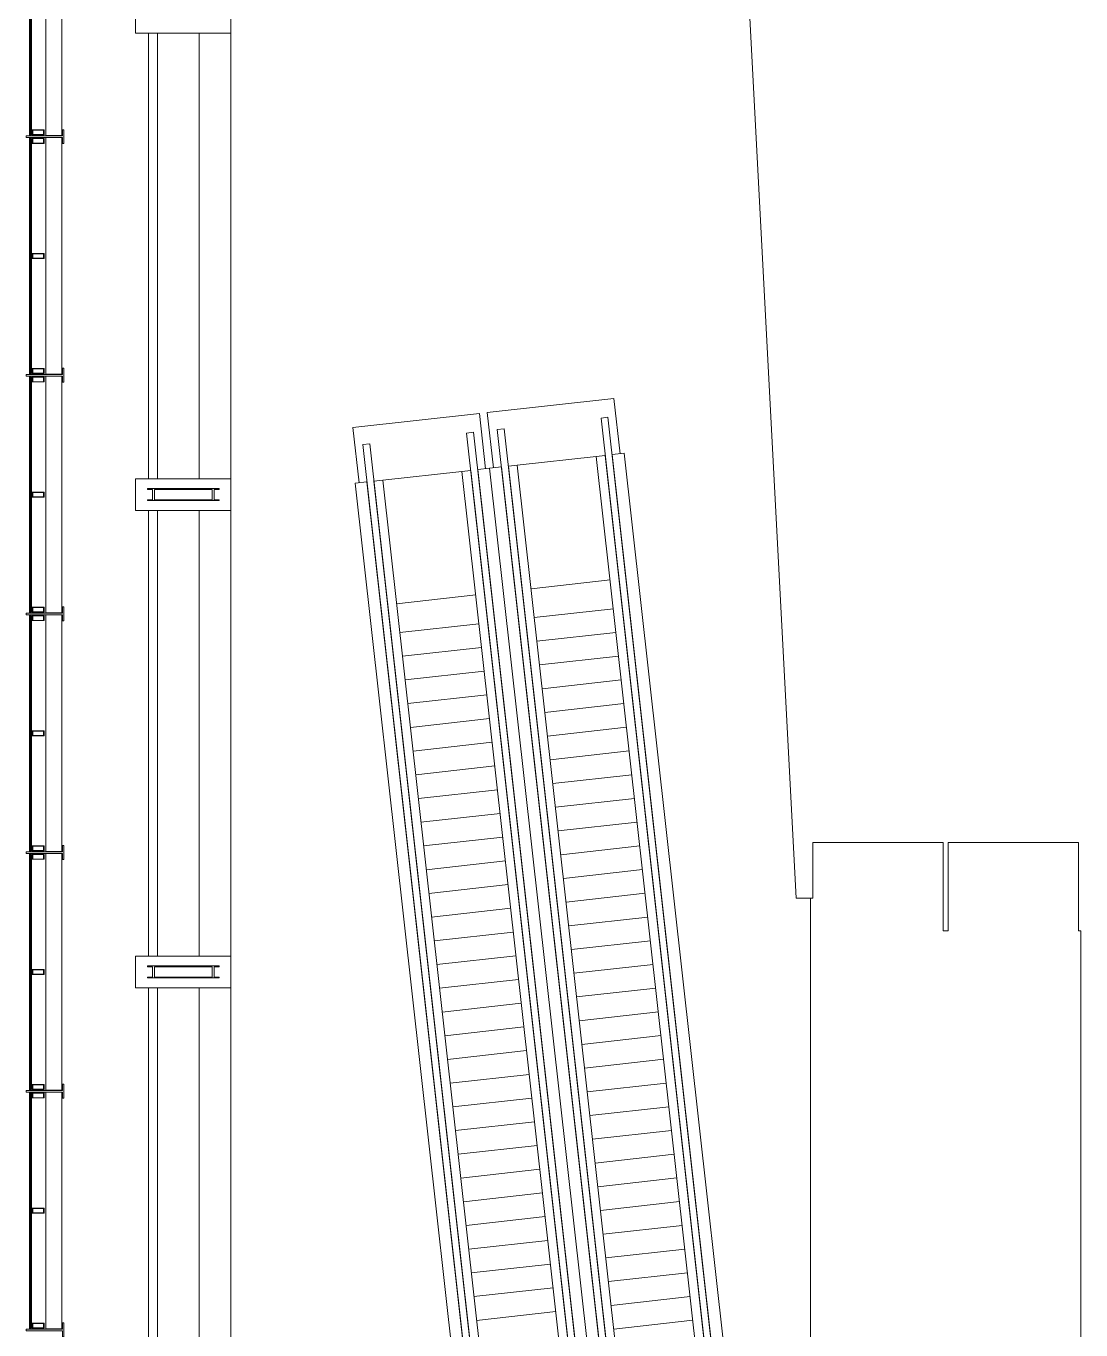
# Model space of a CAD drawing. Header units: inches. Extents: x -31774 to -27465, y 9140 to 11717.
# Drawn here: x -31774 to -31244, y 10124 to 10779 of the extents above; entities that cross this region are included whole.
import ezdxf

# ---------------------------------------------------------------- set-up
doc = ezdxf.new("R2010")
doc.units = ezdxf.units.IN
doc.header["$LTSCALE"] = 5.55
doc.header["$MEASUREMENT"] = 0
for name, color, linetype, lineweight in [('A-COLS', 1, 'Continuous', 18), ('A-FLOR-BYND', 8, 'Continuous', 18), ('A-FLOR-OVHD', 5, 'Continuous', 18), ('A-GLAZ-FRAM', 5, 'Continuous', 18), ('A-GLAZ-MULL', 6, 'Continuous', 18), ('A-GLAZING', 5, 'Continuous', 18)]:
    doc.layers.add(name, color=color, linetype=linetype, lineweight=lineweight)

msp = doc.modelspace()

# ---------------------------------------------------------------- linework, layer by layer
at = {"layer": 'A-COLS', "linetype": 'Continuous'}
for points in [[(-31713.04, 10546.13), (-31713.04, 10546.51), (-31677.04, 10546.51), (-31677.04, 10546.13), (-31679.54, 10546.13), (-31679.54, 10540.88), (-31677.04, 10540.88), (-31677.04, 10540.51), (-31713.04, 10540.51), (-31713.04, 10540.88), (-31710.54, 10540.88), (-31710.54, 10546.13)], [(-31709.54, 10546.13), (-31680.54, 10546.13), (-31680.54, 10540.88), (-31709.54, 10540.88), (-31709.54, 10546.13)], [(-31713.04, 10306.13), (-31713.04, 10306.51), (-31677.04, 10306.51), (-31677.04, 10306.13), (-31679.54, 10306.13), (-31679.54, 10300.88), (-31677.04, 10300.88), (-31677.04, 10300.51), (-31713.04, 10300.51), (-31713.04, 10300.88), (-31710.54, 10300.88), (-31710.54, 10306.13)], [(-31709.54, 10306.13), (-31680.54, 10306.13), (-31680.54, 10300.88), (-31709.54, 10300.88), (-31709.54, 10306.13)]]:
    msp.add_lwpolyline(points, close=True, dxfattribs=at)
at = {"layer": 'A-FLOR-BYND'}
for p, q in [((-31712.55, 10551.49), (-31712.55, 10775.51)), ((-31708.05, 10551.49), (-31708.05, 10775.51)), ((-31687.05, 10775.51), (-31687.05, 10551.51)), ((-31671.05, 10775.51), (-31671.05, 10551.51)), ((-31487.42, 10562.75), (-31527.17, 10558.31)), ((-31594.75, 10550.76), (-31555, 10555.2)), ((-31712.55, 10311.49), (-31712.55, 10535.51)), ((-31708.05, 10311.49), (-31708.05, 10535.51)), ((-31687.05, 10535.51), (-31687.05, 10311.51)), ((-31671.05, 10535.51), (-31671.05, 10311.51)), ((-31480.48, 10500.63), (-31520.23, 10496.19)), ((-31587.81, 10488.65), (-31548.06, 10493.09)), ((-31478.86, 10486.16), (-31518.62, 10481.72)), ((-31586.2, 10474.17), (-31546.44, 10478.61)), ((-31477.53, 10474.23), (-31517.29, 10469.8)), ((-31584.87, 10462.25), (-31545.11, 10466.69)), ((-31476.2, 10462.31), (-31515.95, 10457.87)), ((-31583.53, 10450.32), (-31543.78, 10454.76)), ((-31474.87, 10450.38), (-31514.62, 10445.94)), ((-31582.2, 10438.4), (-31542.45, 10442.84)), ((-31473.54, 10438.46), (-31513.29, 10434.02)), ((-31580.87, 10426.47), (-31541.12, 10430.91)), ((-31472.2, 10426.53), (-31511.96, 10422.09)), ((-31579.54, 10414.54), (-31539.78, 10418.98)), ((-31470.87, 10414.61), (-31510.63, 10410.17)), ((-31578.21, 10402.62), (-31538.45, 10407.06)), ((-31469.54, 10402.68), (-31509.29, 10398.24)), ((-31576.87, 10390.69), (-31537.12, 10395.13)), ((-31468.21, 10390.75), (-31507.96, 10386.31)), ((-31575.54, 10378.77), (-31535.79, 10383.21)), ((-31466.88, 10378.83), (-31506.63, 10374.39)), ((-31574.21, 10366.84), (-31534.46, 10371.28)), ((-31465.55, 10366.9), (-31505.3, 10362.46)), ((-31572.88, 10354.91), (-31533.13, 10359.35)), ((-31464.21, 10354.98), (-31503.97, 10350.54)), ((-31571.55, 10342.99), (-31531.79, 10347.43)), ((-31462.88, 10343.05), (-31502.63, 10338.61)), ((-31570.21, 10331.06), (-31530.46, 10335.5)), ((-31461.55, 10331.12), (-31501.3, 10326.68)), ((-31568.88, 10319.14), (-31529.13, 10323.58)), ((-31460.22, 10319.2), (-31499.97, 10314.76)), ((-31567.55, 10307.21), (-31527.8, 10311.65)), ((-31458.89, 10307.27), (-31498.64, 10302.83)), ((-31566.22, 10295.29), (-31526.47, 10299.73)), ((-31712.55, 10071.49), (-31712.55, 10295.51)), ((-31708.05, 10071.49), (-31708.05, 10295.51)), ((-31687.05, 10295.51), (-31687.05, 10071.51)), ((-31671.05, 10295.51), (-31671.05, 10071.51)), ((-31457.55, 10295.35), (-31497.31, 10290.91)), ((-31564.89, 10283.36), (-31525.13, 10287.8)), ((-31456.22, 10283.42), (-31495.97, 10278.98)), ((-31563.55, 10271.43), (-31523.8, 10275.87)), ((-31454.89, 10271.5), (-31494.64, 10267.06)), ((-31562.22, 10259.51), (-31522.47, 10263.95)), ((-31453.56, 10259.57), (-31493.31, 10255.13)), ((-31560.89, 10247.58), (-31521.14, 10252.02)), ((-31452.23, 10247.64), (-31491.98, 10243.2)), ((-31559.56, 10235.66), (-31519.81, 10240.1)), ((-31450.89, 10235.72), (-31490.65, 10231.28)), ((-31558.23, 10223.73), (-31518.47, 10228.17)), ((-31449.56, 10223.79), (-31489.32, 10219.35)), ((-31556.89, 10211.8), (-31517.14, 10216.24)), ((-31448.23, 10211.87), (-31487.98, 10207.43)), ((-31555.56, 10199.88), (-31515.81, 10204.32)), ((-31446.9, 10199.94), (-31486.65, 10195.5)), ((-31554.23, 10187.95), (-31514.48, 10192.39)), ((-31445.57, 10188.01), (-31485.32, 10183.57)), ((-31552.9, 10176.03), (-31513.15, 10180.47)), ((-31444.23, 10176.09), (-31483.99, 10171.65)), ((-31551.57, 10164.1), (-31511.81, 10168.54)), ((-31442.9, 10164.16), (-31482.66, 10159.72)), ((-31550.24, 10152.18), (-31510.48, 10156.62)), ((-31441.57, 10152.24), (-31481.32, 10147.8)), ((-31548.9, 10140.25), (-31509.15, 10144.69)), ((-31440.24, 10140.31), (-31479.99, 10135.87)), ((-31547.57, 10128.32), (-31507.82, 10132.76)), ((-31438.91, 10128.39), (-31478.66, 10123.95))]:
    msp.add_line(p, q, dxfattribs=at)
for points in [[(-31719.05, 10775.51), (-31719.05, 10791.51), (-31671.05, 10791.51), (-31671.05, 10775.51)], [(-31392.71, 9755.27), (-31485.04, 10582), (-31481.56, 10582.39), (-31389.23, 9755.66)], [(-31456.81, 9748.11), (-31549.14, 10574.85), (-31552.62, 10574.46), (-31460.29, 9747.72)], [(-31444.88, 9749.44), (-31537.22, 10576.18), (-31533.74, 10576.57), (-31441.41, 9749.83)], [(-31508.99, 9742.28), (-31601.32, 10569.02), (-31604.8, 10568.63), (-31512.46, 9741.9)], [(-31487.42, 10562.75), (-31399.28, 9773.53), (-31394.8, 9774.03), (-31482.95, 10563.25)], [(-31462.38, 9766.48), (-31550.53, 10555.7), (-31555, 10555.2), (-31466.86, 9765.98)], [(-31452.94, 9767.54), (-31541.08, 10556.75), (-31547.05, 10556.09), (-31458.9, 9766.87)], [(-31452.94, 9767.54), (-31541.08, 10556.75), (-31535.12, 10557.42), (-31446.98, 9768.2)], [(-31443.5, 9768.59), (-31531.64, 10557.81), (-31527.17, 10558.31), (-31439.03, 9769.09)], [(-31719.05, 10535.51), (-31719.05, 10551.51), (-31671.05, 10551.51), (-31671.05, 10535.51)], [(-31594.75, 10550.76), (-31506.61, 9761.54), (-31511.08, 9761.04), (-31599.22, 10550.26)], [(-31719.05, 10295.51), (-31719.05, 10311.51), (-31671.05, 10311.51), (-31671.05, 10295.51)]]:
    msp.add_lwpolyline(points, close=True, dxfattribs=at)
for points in [[(-31539.1, 10556.98), (-31542.2, 10584.8), (-31478.6, 10591.91), (-31475.49, 10564.08)], [(-31543.07, 10556.53), (-31546.18, 10584.36), (-31609.78, 10577.25), (-31606.68, 10549.43)], [(-31385.8, 9779.03), (-31473.5, 10564.3), (-31479.47, 10563.64), (-31391.32, 9774.42), (-31388.1, 9774.78)], [(-31522.65, 9779.03), (-31608.66, 10549.21), (-31602.7, 10549.87), (-31514.56, 9760.65), (-31520.52, 9759.99), (-31522.03, 9773.53)]]:
    msp.add_lwpolyline(points, dxfattribs=at)
at = {"layer": 'A-FLOR-OVHD'}
for points in [[(-31438.71, 11324.76), (-31386.89, 10340.53), (-31379.84, 10340.53)], [(-31379.84, 10047.76), (-31379.84, 10340.53), (-31378.6, 10340.53), (-31378.6, 10368.53), (-31313.08, 10368.53), (-31313.08, 10324.21), (-31310.6, 10324.21), (-31310.6, 10368.53), (-31245.08, 10368.53), (-31245.08, 10324.21), (-31243.84, 10324.21), (-31243.84, 10105.66)]]:
    msp.add_lwpolyline(points, dxfattribs=at)
at = {"layer": 'A-GLAZ-FRAM', "linetype": 'Continuous'}
for points in [[(-31755.79, 10723.13), (-31755.79, 10720.01), (-31755.04, 10720.01), (-31755.04, 10727.01), (-31755.79, 10727.01), (-31755.79, 10723.88), (-31774.04, 10723.88), (-31774.04, 10723.13)], [(-31755.79, 10603.88), (-31755.79, 10607.01), (-31755.04, 10607.01), (-31755.04, 10600.01), (-31755.79, 10600.01), (-31755.79, 10603.13), (-31774.04, 10603.13), (-31774.04, 10603.88)], [(-31755.79, 10483.13), (-31755.79, 10480.01), (-31755.04, 10480.01), (-31755.04, 10487.01), (-31755.79, 10487.01), (-31755.79, 10483.88), (-31774.04, 10483.88), (-31774.04, 10483.13)], [(-31755.79, 10363.88), (-31755.79, 10367.01), (-31755.04, 10367.01), (-31755.04, 10360.01), (-31755.79, 10360.01), (-31755.79, 10363.13), (-31774.04, 10363.13), (-31774.04, 10363.88)], [(-31755.79, 10243.13), (-31755.79, 10240.01), (-31755.04, 10240.01), (-31755.04, 10247.01), (-31755.79, 10247.01), (-31755.79, 10243.88), (-31774.04, 10243.88), (-31774.04, 10243.13)], [(-31755.79, 10123.88), (-31755.79, 10127.01), (-31755.04, 10127.01), (-31755.04, 10120.01), (-31755.79, 10120.01), (-31755.79, 10123.13), (-31774.04, 10123.13), (-31774.04, 10123.88)]]:
    msp.add_lwpolyline(points, close=True, dxfattribs=at)
at = {"layer": 'A-GLAZ-MULL', "linetype": 'Continuous'}
for points in [[(-31764.17, 10843.01), (-31756.04, 10843.01), (-31756.04, 10724.01), (-31764.17, 10724.01)], [(-31771.02, 10724.38), (-31764.89, 10724.38), (-31764.89, 10726.88), (-31771.02, 10726.88)], [(-31770.7, 10724.52), (-31765.33, 10724.52), (-31765.33, 10726.69), (-31770.7, 10726.69)], [(-31771.02, 10722.64), (-31764.89, 10722.64), (-31764.89, 10720.14), (-31771.02, 10720.14)], [(-31770.7, 10720.27), (-31765.33, 10720.27), (-31765.33, 10722.5), (-31770.7, 10722.5)], [(-31764.17, 10723.01), (-31756.04, 10723.01), (-31756.04, 10604.01), (-31764.17, 10604.01)], [(-31771.02, 10664.76), (-31764.89, 10664.76), (-31764.89, 10662.26), (-31771.02, 10662.26)], [(-31770.7, 10662.39), (-31765.33, 10662.39), (-31765.33, 10664.62), (-31770.7, 10664.62)], [(-31771.02, 10604.38), (-31764.89, 10604.38), (-31764.89, 10606.88), (-31771.02, 10606.88)], [(-31771.02, 10602.64), (-31764.89, 10602.64), (-31764.89, 10600.14), (-31771.02, 10600.14)], [(-31770.7, 10604.52), (-31765.33, 10604.52), (-31765.33, 10606.69), (-31770.7, 10606.69)], [(-31770.7, 10600.27), (-31765.33, 10600.27), (-31765.33, 10602.5), (-31770.7, 10602.5)], [(-31764.17, 10603.01), (-31756.04, 10603.01), (-31756.04, 10484.01), (-31764.17, 10484.01)], [(-31771.02, 10544.76), (-31764.89, 10544.76), (-31764.89, 10542.26), (-31771.02, 10542.26)], [(-31770.7, 10542.39), (-31765.33, 10542.39), (-31765.33, 10544.62), (-31770.7, 10544.62)], [(-31771.02, 10484.38), (-31764.89, 10484.38), (-31764.89, 10486.88), (-31771.02, 10486.88)], [(-31770.7, 10484.52), (-31765.33, 10484.52), (-31765.33, 10486.69), (-31770.7, 10486.69)], [(-31764.17, 10483.01), (-31756.04, 10483.01), (-31756.04, 10364.01), (-31764.17, 10364.01)], [(-31771.02, 10482.64), (-31764.89, 10482.64), (-31764.89, 10480.14), (-31771.02, 10480.14)], [(-31770.7, 10480.27), (-31765.33, 10480.27), (-31765.33, 10482.5), (-31770.7, 10482.5)], [(-31771.02, 10424.76), (-31764.89, 10424.76), (-31764.89, 10422.26), (-31771.02, 10422.26)], [(-31770.7, 10422.39), (-31765.33, 10422.39), (-31765.33, 10424.62), (-31770.7, 10424.62)], [(-31771.02, 10364.38), (-31764.89, 10364.38), (-31764.89, 10366.88), (-31771.02, 10366.88)], [(-31770.7, 10364.52), (-31765.33, 10364.52), (-31765.33, 10366.69), (-31770.7, 10366.69)], [(-31771.02, 10362.64), (-31764.89, 10362.64), (-31764.89, 10360.14), (-31771.02, 10360.14)], [(-31770.7, 10360.27), (-31765.33, 10360.27), (-31765.33, 10362.5), (-31770.7, 10362.5)], [(-31764.17, 10363.01), (-31756.04, 10363.01), (-31756.04, 10244.01), (-31764.17, 10244.01)], [(-31771.02, 10304.76), (-31764.89, 10304.76), (-31764.89, 10302.26), (-31771.02, 10302.26)], [(-31770.7, 10302.39), (-31765.33, 10302.39), (-31765.33, 10304.62), (-31770.7, 10304.62)], [(-31771.02, 10244.38), (-31764.89, 10244.38), (-31764.89, 10246.88), (-31771.02, 10246.88)], [(-31771.02, 10242.64), (-31764.89, 10242.64), (-31764.89, 10240.14), (-31771.02, 10240.14)], [(-31770.7, 10244.52), (-31765.33, 10244.52), (-31765.33, 10246.69), (-31770.7, 10246.69)], [(-31770.7, 10240.27), (-31765.33, 10240.27), (-31765.33, 10242.5), (-31770.7, 10242.5)], [(-31764.17, 10243.01), (-31756.04, 10243.01), (-31756.04, 10124.01), (-31764.17, 10124.01)], [(-31771.02, 10184.76), (-31764.89, 10184.76), (-31764.89, 10182.26), (-31771.02, 10182.26)], [(-31770.7, 10182.39), (-31765.33, 10182.39), (-31765.33, 10184.62), (-31770.7, 10184.62)], [(-31771.02, 10124.38), (-31764.89, 10124.38), (-31764.89, 10126.88), (-31771.02, 10126.88)], [(-31770.7, 10124.52), (-31765.33, 10124.52), (-31765.33, 10126.69), (-31770.7, 10126.69)]]:
    msp.add_lwpolyline(points, close=True, dxfattribs=at)
at = {"layer": 'A-GLAZING', "linetype": 'Continuous'}
for points in [[(-31772.39, 10783.26), (-31772.14, 10783.26), (-31772.14, 10724.38), (-31772.39, 10724.38)], [(-31771.64, 10724.38), (-31771.39, 10724.38), (-31771.39, 10783.26), (-31771.64, 10783.26)], [(-31772.39, 10723.88), (-31771.64, 10723.88), (-31771.64, 10724.38), (-31772.39, 10724.38)], [(-31772.39, 10723.13), (-31771.64, 10723.13), (-31771.64, 10722.64), (-31772.39, 10722.64)], [(-31772.39, 10722.64), (-31772.14, 10722.64), (-31772.14, 10663.76), (-31772.39, 10663.76)], [(-31772.14, 10725.1), (-31771.64, 10725.1), (-31771.64, 10724.38), (-31772.14, 10724.38)], [(-31771.64, 10721.92), (-31772.14, 10721.92), (-31772.14, 10722.64), (-31771.64, 10722.64)], [(-31771.64, 10663.76), (-31771.39, 10663.76), (-31771.39, 10722.64), (-31771.64, 10722.64)], [(-31772.39, 10663.26), (-31771.64, 10663.26), (-31771.64, 10663.76), (-31772.39, 10663.76)], [(-31772.39, 10663.26), (-31772.14, 10663.26), (-31772.14, 10604.38), (-31772.39, 10604.38)], [(-31772.14, 10664.47), (-31771.64, 10664.47), (-31771.64, 10663.76), (-31772.14, 10663.76)], [(-31772.14, 10662.54), (-31771.64, 10662.54), (-31771.64, 10663.26), (-31772.14, 10663.26)], [(-31771.64, 10604.38), (-31771.39, 10604.38), (-31771.39, 10663.26), (-31771.64, 10663.26)], [(-31772.39, 10603.88), (-31771.64, 10603.88), (-31771.64, 10604.38), (-31772.39, 10604.38)], [(-31772.39, 10603.13), (-31771.64, 10603.13), (-31771.64, 10602.64), (-31772.39, 10602.64)], [(-31772.39, 10602.64), (-31772.14, 10602.64), (-31772.14, 10543.76), (-31772.39, 10543.76)], [(-31772.14, 10605.1), (-31771.64, 10605.1), (-31771.64, 10604.38), (-31772.14, 10604.38)], [(-31771.64, 10601.92), (-31772.14, 10601.92), (-31772.14, 10602.64), (-31771.64, 10602.64)], [(-31771.64, 10543.76), (-31771.39, 10543.76), (-31771.39, 10602.64), (-31771.64, 10602.64)], [(-31772.39, 10543.26), (-31771.64, 10543.26), (-31771.64, 10543.76), (-31772.39, 10543.76)], [(-31772.39, 10543.26), (-31772.14, 10543.26), (-31772.14, 10484.38), (-31772.39, 10484.38)], [(-31772.14, 10544.47), (-31771.64, 10544.47), (-31771.64, 10543.76), (-31772.14, 10543.76)], [(-31772.14, 10542.54), (-31771.64, 10542.54), (-31771.64, 10543.26), (-31772.14, 10543.26)], [(-31771.64, 10484.38), (-31771.39, 10484.38), (-31771.39, 10543.26), (-31771.64, 10543.26)], [(-31772.39, 10483.88), (-31771.64, 10483.88), (-31771.64, 10484.38), (-31772.39, 10484.38)], [(-31772.39, 10483.13), (-31771.64, 10483.13), (-31771.64, 10482.64), (-31772.39, 10482.64)], [(-31772.14, 10485.1), (-31771.64, 10485.1), (-31771.64, 10484.38), (-31772.14, 10484.38)], [(-31772.39, 10482.64), (-31772.14, 10482.64), (-31772.14, 10423.76), (-31772.39, 10423.76)], [(-31771.64, 10481.92), (-31772.14, 10481.92), (-31772.14, 10482.64), (-31771.64, 10482.64)], [(-31771.64, 10423.76), (-31771.39, 10423.76), (-31771.39, 10482.64), (-31771.64, 10482.64)], [(-31772.14, 10424.47), (-31771.64, 10424.47), (-31771.64, 10423.76), (-31772.14, 10423.76)], [(-31772.39, 10423.26), (-31771.64, 10423.26), (-31771.64, 10423.76), (-31772.39, 10423.76)], [(-31772.39, 10423.26), (-31772.14, 10423.26), (-31772.14, 10364.38), (-31772.39, 10364.38)], [(-31772.14, 10422.54), (-31771.64, 10422.54), (-31771.64, 10423.26), (-31772.14, 10423.26)], [(-31771.64, 10364.38), (-31771.39, 10364.38), (-31771.39, 10423.26), (-31771.64, 10423.26)], [(-31772.14, 10365.1), (-31771.64, 10365.1), (-31771.64, 10364.38), (-31772.14, 10364.38)], [(-31772.39, 10363.88), (-31771.64, 10363.88), (-31771.64, 10364.38), (-31772.39, 10364.38)], [(-31772.39, 10363.13), (-31771.64, 10363.13), (-31771.64, 10362.64), (-31772.39, 10362.64)], [(-31772.39, 10362.64), (-31772.14, 10362.64), (-31772.14, 10303.76), (-31772.39, 10303.76)], [(-31771.64, 10361.92), (-31772.14, 10361.92), (-31772.14, 10362.64), (-31771.64, 10362.64)], [(-31771.64, 10303.76), (-31771.39, 10303.76), (-31771.39, 10362.64), (-31771.64, 10362.64)], [(-31772.39, 10303.26), (-31771.64, 10303.26), (-31771.64, 10303.76), (-31772.39, 10303.76)], [(-31772.39, 10303.26), (-31772.14, 10303.26), (-31772.14, 10244.38), (-31772.39, 10244.38)], [(-31772.14, 10304.47), (-31771.64, 10304.47), (-31771.64, 10303.76), (-31772.14, 10303.76)], [(-31772.14, 10302.54), (-31771.64, 10302.54), (-31771.64, 10303.26), (-31772.14, 10303.26)], [(-31771.64, 10244.38), (-31771.39, 10244.38), (-31771.39, 10303.26), (-31771.64, 10303.26)], [(-31772.39, 10243.88), (-31771.64, 10243.88), (-31771.64, 10244.38), (-31772.39, 10244.38)], [(-31772.39, 10243.13), (-31771.64, 10243.13), (-31771.64, 10242.64), (-31772.39, 10242.64)], [(-31772.39, 10242.64), (-31772.14, 10242.64), (-31772.14, 10183.76), (-31772.39, 10183.76)], [(-31772.14, 10245.1), (-31771.64, 10245.1), (-31771.64, 10244.38), (-31772.14, 10244.38)], [(-31771.64, 10241.92), (-31772.14, 10241.92), (-31772.14, 10242.64), (-31771.64, 10242.64)], [(-31771.64, 10183.76), (-31771.39, 10183.76), (-31771.39, 10242.64), (-31771.64, 10242.64)], [(-31772.39, 10183.26), (-31771.64, 10183.26), (-31771.64, 10183.76), (-31772.39, 10183.76)], [(-31772.39, 10183.26), (-31772.14, 10183.26), (-31772.14, 10124.38), (-31772.39, 10124.38)], [(-31772.14, 10184.47), (-31771.64, 10184.47), (-31771.64, 10183.76), (-31772.14, 10183.76)], [(-31772.14, 10182.54), (-31771.64, 10182.54), (-31771.64, 10183.26), (-31772.14, 10183.26)], [(-31771.64, 10124.38), (-31771.39, 10124.38), (-31771.39, 10183.26), (-31771.64, 10183.26)], [(-31772.39, 10123.88), (-31771.64, 10123.88), (-31771.64, 10124.38), (-31772.39, 10124.38)], [(-31772.14, 10125.1), (-31771.64, 10125.1), (-31771.64, 10124.38), (-31772.14, 10124.38)]]:
    msp.add_lwpolyline(points, close=True, dxfattribs=at)

doc.saveas('drawing.dxf')
